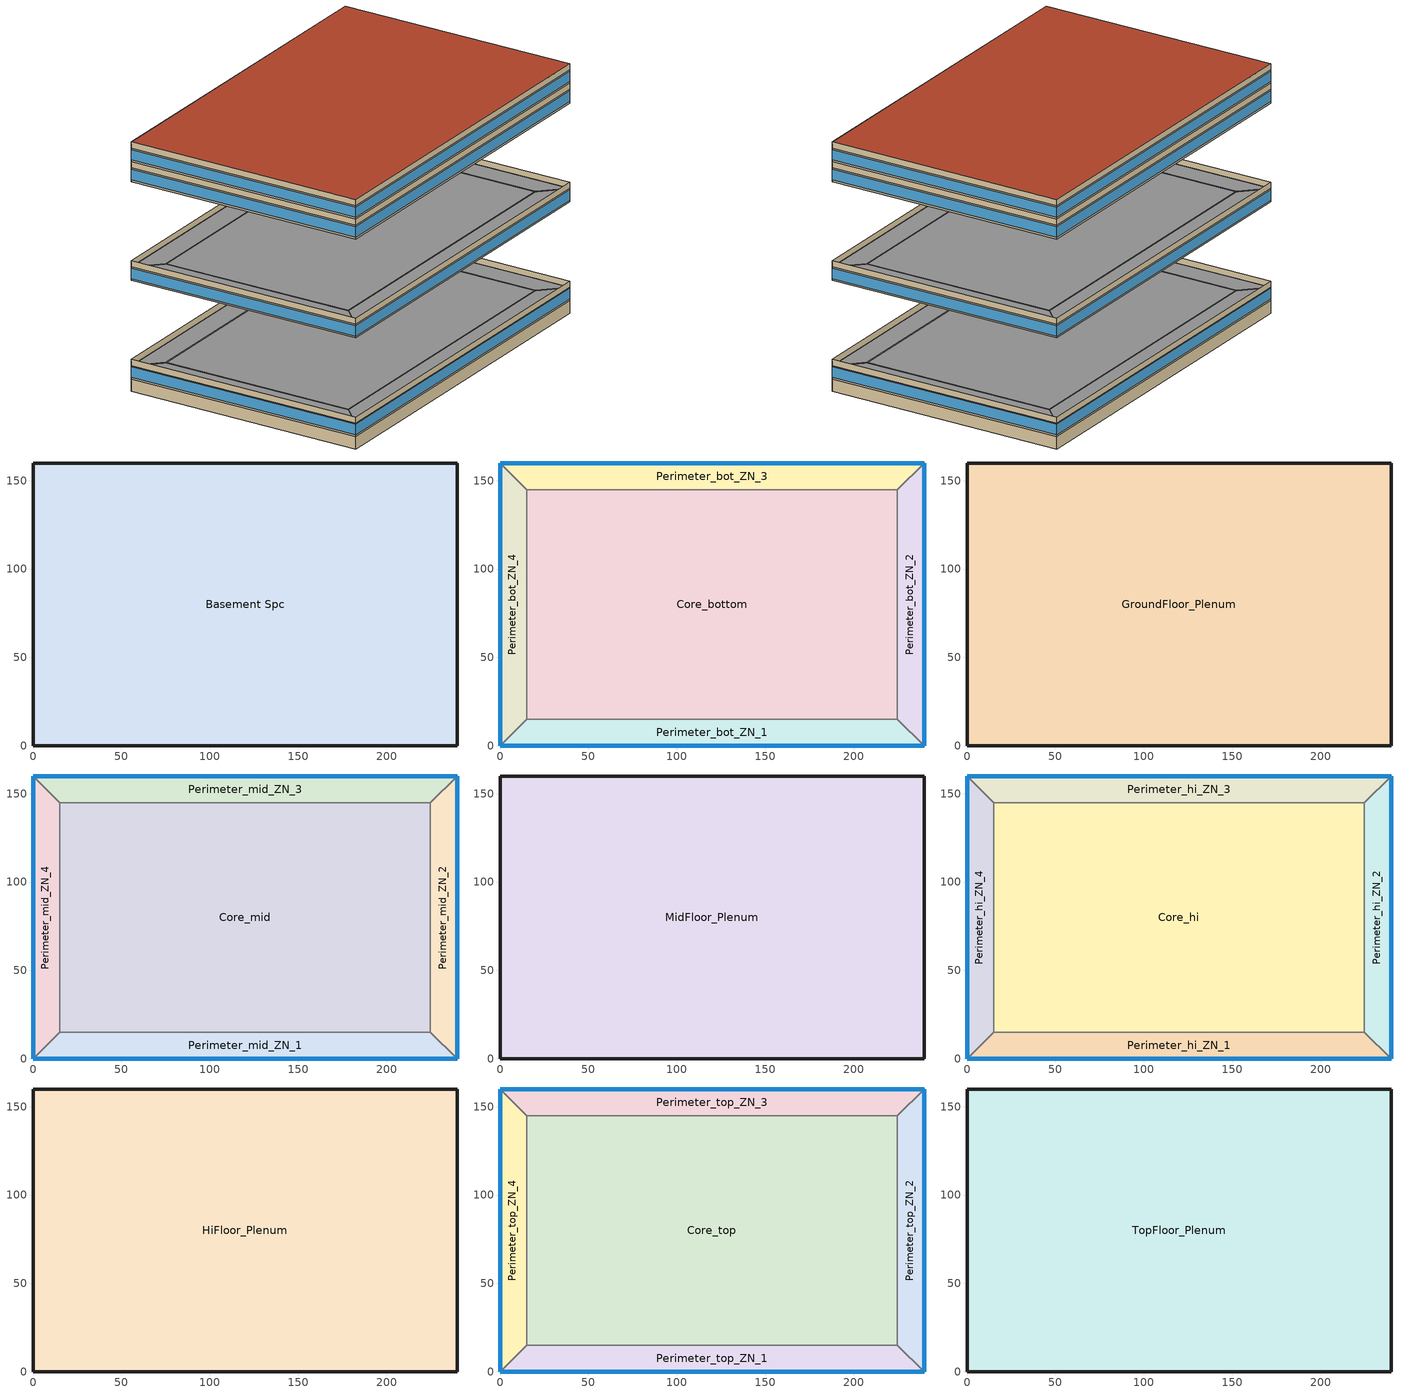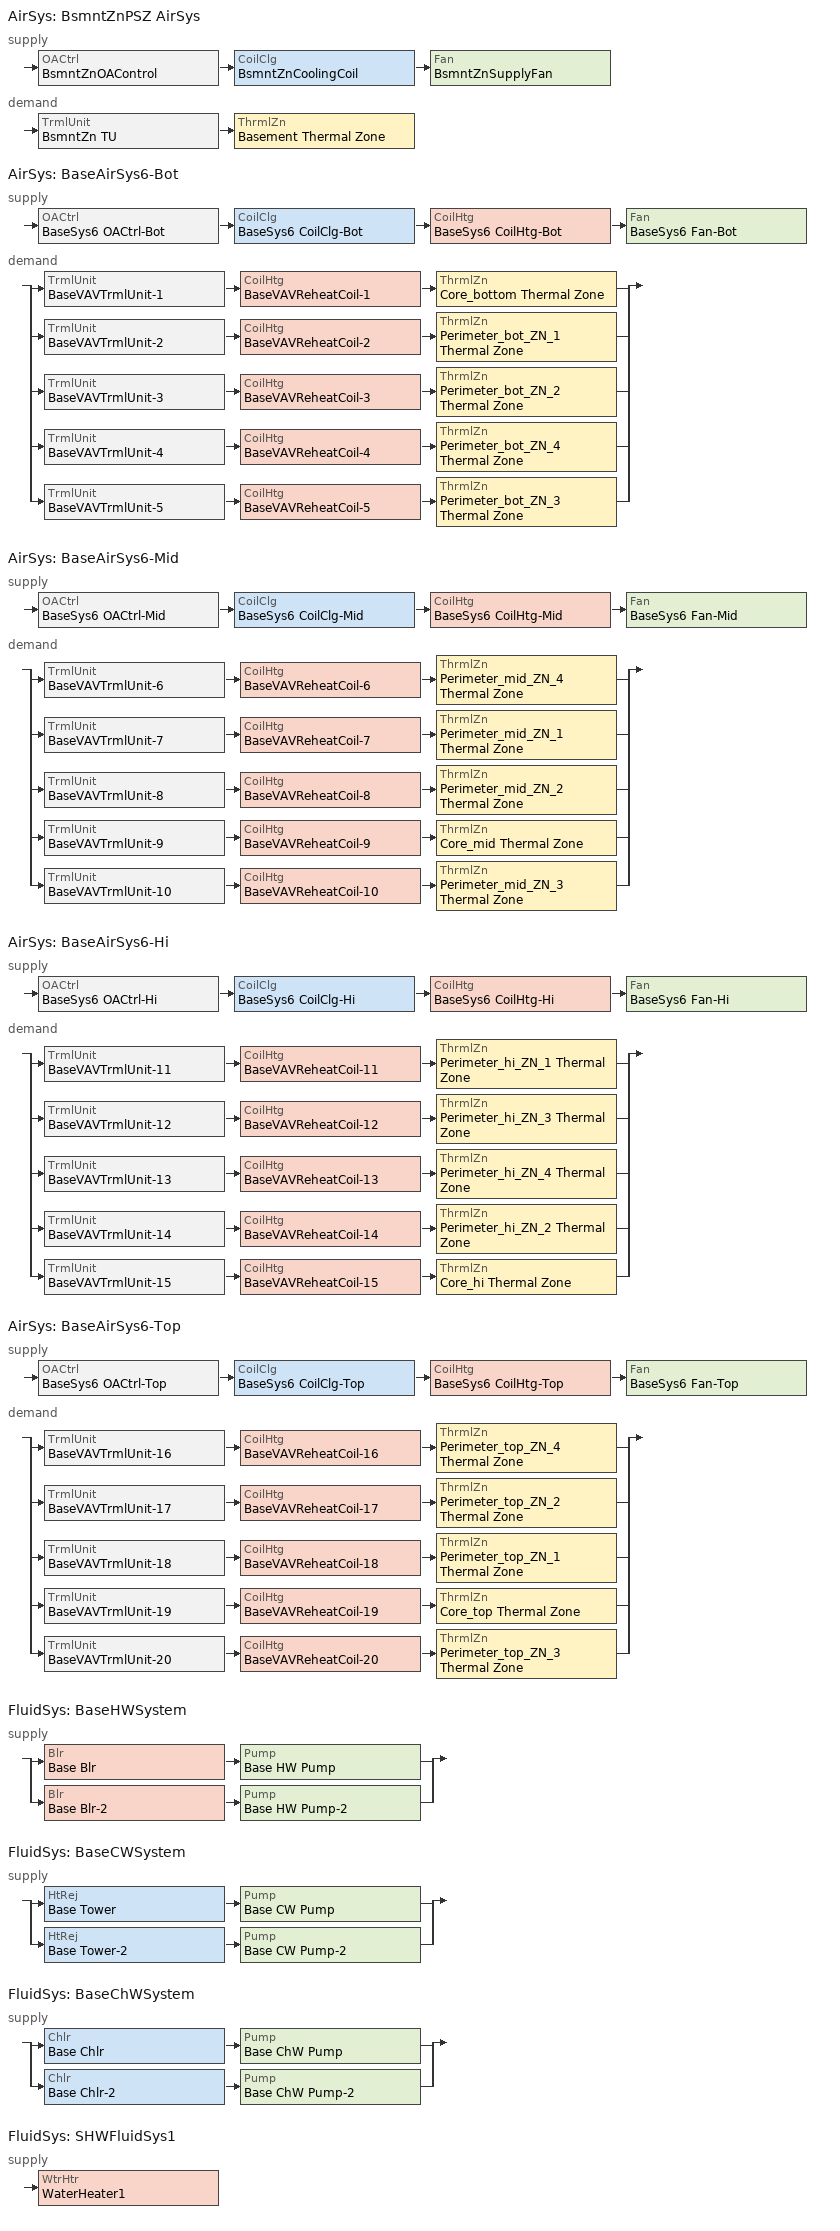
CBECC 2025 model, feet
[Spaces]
Basement Spc
 floor ground (NACM_BG Slab Floor): 239.85,159.9 239.85,0 0,0 0,159.9 z-8
 wall ground (NACM_Underground Wall): 239.85,0 239.85,159.9 0,159.9 0,0 239.85,0 z-8:0
Core_bottom
 floor to Basement Spc (NACM_Interior Floor): 224.85,144.9 224.85,15 15,15 15,144.9 z0
 wall to Perimeter_bot_ZN_2 (NACM_Interior Wall): 224.85,15 224.85,144.9 z0:9
 wall to Perimeter_bot_ZN_3 (NACM_Interior Wall): 224.85,144.9 15,144.9 z0:9
 wall to Perimeter_bot_ZN_1 (NACM_Interior Wall): 15,15 224.85,15 z0:9
 wall to Perimeter_bot_ZN_4 (NACM_Interior Wall): 15,144.9 15,15 z0:9
Perimeter_bot_ZN_2
 floor to Basement Spc (NACM_Interior Floor): 239.85,159.9 239.85,0 224.85,15 224.85,144.9 z0
 wall outside (NACM_Metal Framed Wall): 239.85,0 239.85,159.9 z0:9
 wall to Perimeter_bot_ZN_1 (NACM_Interior Wall): 224.85,15 239.85,0 z0:9
 wall to Perimeter_bot_ZN_3 (NACM_Interior Wall): 239.85,159.9 224.85,144.9 z0:9
 window (FixedWindow): 239.85,0.01 239.85,159.89 z1.44:8.2
Perimeter_bot_ZN_3
 floor to Basement Spc (NACM_Interior Floor): 239.85,159.9 224.85,144.9 15,144.9 0,159.9 z0
 wall outside (NACM_Metal Framed Wall): 239.85,159.9 0,159.9 z0:9
 wall to Perimeter_bot_ZN_4 (NACM_Interior Wall): 0,159.9 15,144.9 z0:9
 window (FixedWindow): 239.85,159.9 0,159.9 z1.44:8.2
Perimeter_bot_ZN_1
 floor to Basement Spc (NACM_Interior Floor): 224.85,15 239.85,0 0,0 15,15 z0
 wall outside (NACM_Metal Framed Wall): 0,0 239.85,0 z0:9
 wall to Perimeter_bot_ZN_4 (NACM_Interior Wall): 15,15 0,0 z0:9
 window (FixedWindow): 0,0 239.85,0 z1.44:8.2
Perimeter_bot_ZN_4
 floor to Basement Spc (NACM_Interior Floor): 0,159.9 15,144.9 15,15 0,0 z0
 wall outside (NACM_Metal Framed Wall): 0,159.9 0,0 z0:9
 window (FixedWindow): 0,159.89 0,0.01 z1.44:8.2
GroundFloor_Plenum
 floor to Core_bottom (NACM_Drop Ceiling): 224.85,144.9 224.85,15 15,15 15,144.9 z9
 floor to Perimeter_bot_ZN_1 (NACM_Drop Ceiling): 224.85,15 239.85,0 0,0 15,15 z9
 floor to Perimeter_bot_ZN_2 (NACM_Drop Ceiling): 239.85,159.9 239.85,0 224.85,15 224.85,144.9 z9
 floor to Perimeter_bot_ZN_3 (NACM_Drop Ceiling): 239.85,159.9 224.85,144.9 15,144.9 0,159.9 z9
 floor to Perimeter_bot_ZN_4 (NACM_Drop Ceiling): 0,159.9 15,144.9 15,15 0,0 z9
 wall outside (NACM_Metal Framed Wall): 239.85,0 239.85,159.9 0,159.9 0,0 239.85,0 z9:13
Core_mid
 floor inside (NACM_Interior Floor): 224.85,144.9 224.85,15 15,15 15,144.9 z65
 wall to Perimeter_mid_ZN_2 (NACM_Interior Wall): 224.85,15 224.85,144.9 z65:74
 wall to Perimeter_mid_ZN_3 (NACM_Interior Wall): 224.85,144.9 15,144.9 z65:74
 wall to Perimeter_mid_ZN_1 (NACM_Interior Wall): 15,15 224.85,15 z65:74
 wall to Perimeter_mid_ZN_4 (NACM_Interior Wall): 15,144.9 15,15 z65:74
Perimeter_mid_ZN_2
 floor inside (NACM_Interior Floor): 239.85,159.9 239.85,0 224.85,15 224.85,144.9 z65
 wall outside (NACM_Metal Framed Wall): 239.85,0 239.85,159.9 z65:74
 wall to Perimeter_mid_ZN_1 (NACM_Interior Wall): 224.85,15 239.85,0 z65:74
 wall to Perimeter_mid_ZN_3 (NACM_Interior Wall): 239.85,159.9 224.85,144.9 z65:74
 window (FixedWindow): 239.85,0.01 239.85,159.89 z66.24:73
Perimeter_mid_ZN_3
 floor inside (NACM_Interior Floor): 239.85,159.9 224.85,144.9 15,144.9 0,159.9 z65
 wall outside (NACM_Metal Framed Wall): 239.85,159.9 0,159.9 z65:74
 wall to Perimeter_mid_ZN_4 (NACM_Interior Wall): 0,159.9 15,144.9 z65:74
 window (FixedWindow): 239.85,159.9 0,159.9 z66.24:73
Perimeter_mid_ZN_1
 floor inside (NACM_Interior Floor): 224.85,15 239.85,0 0,0 15,15 z65
 wall outside (NACM_Metal Framed Wall): 0,0 239.85,0 z65:74
 wall to Perimeter_mid_ZN_4 (NACM_Interior Wall): 15,15 0,0 z65:74
 window (FixedWindow): 0,0 239.85,0 z66.24:73
Perimeter_mid_ZN_4
 floor inside (NACM_Interior Floor): 0,159.9 15,144.9 15,15 0,0 z65
 wall outside (NACM_Metal Framed Wall): 0,159.9 0,0 z65:74
 window (FixedWindow): 0,159.89 0,0.01 z66.24:73
MidFloor_Plenum
 floor to Core_mid (NACM_Drop Ceiling): 224.85,144.9 224.85,15 15,15 15,144.9 z74
 floor to Perimeter_mid_ZN_1 (NACM_Drop Ceiling): 224.85,15 239.85,0 0,0 15,15 z74
 floor to Perimeter_mid_ZN_2 (NACM_Drop Ceiling): 239.85,159.9 239.85,0 224.85,15 224.85,144.9 z74
 floor to Perimeter_mid_ZN_3 (NACM_Drop Ceiling): 239.85,159.9 224.85,144.9 15,144.9 0,159.9 z74
 floor to Perimeter_mid_ZN_4 (NACM_Drop Ceiling): 0,159.9 15,144.9 15,15 0,0 z74
 wall outside (NACM_Metal Framed Wall): 239.85,0 239.85,159.9 0,159.9 0,0 239.85,0 z74:78
Core_hi
 floor inside (NACM_Interior Floor): 224.85,144.9 224.85,15 15,15 15,144.9 z130
 wall to Perimeter_hi_ZN_2 (NACM_Interior Wall): 224.85,15 224.85,144.9 z130:139
 wall to Perimeter_hi_ZN_3 (NACM_Interior Wall): 224.85,144.9 15,144.9 z130:139
 wall to Perimeter_hi_ZN_1 (NACM_Interior Wall): 15,15 224.85,15 z130:139
 wall to Perimeter_hi_ZN_4 (NACM_Interior Wall): 15,144.9 15,15 z130:139
Perimeter_hi_ZN_2
 floor inside (NACM_Interior Floor): 239.85,159.9 239.85,0 224.85,15 224.85,144.9 z130
 wall outside (NACM_Metal Framed Wall): 239.85,0 239.85,159.9 z130:139
 wall to Perimeter_hi_ZN_1 (NACM_Interior Wall): 224.85,15 239.85,0 z130:139
 wall to Perimeter_hi_ZN_3 (NACM_Interior Wall): 239.85,159.9 224.85,144.9 z130:139
 window (FixedWindow): 239.85,0.01 239.85,159.89 z131.24:138
Perimeter_hi_ZN_3
 floor inside (NACM_Interior Floor): 239.85,159.9 224.85,144.9 15,144.9 0,159.9 z130
 wall outside (NACM_Metal Framed Wall): 239.85,159.9 0,159.9 z130:139
 wall to Perimeter_hi_ZN_4 (NACM_Interior Wall): 0,159.9 15,144.9 z130:139
 window (FixedWindow): 239.85,159.9 0,159.9 z131.24:138
Perimeter_hi_ZN_1
 floor inside (NACM_Interior Floor): 224.85,15 239.85,0 0,0 15,15 z130
 wall outside (NACM_Metal Framed Wall): 0,0 239.85,0 z130:139
 wall to Perimeter_hi_ZN_4 (NACM_Interior Wall): 15,15 0,0 z130:139
 window (FixedWindow): 0,0 239.85,0 z131.24:138
Perimeter_hi_ZN_4
 floor inside (NACM_Interior Floor): 0,159.9 15,144.9 15,15 0,0 z130
 wall outside (NACM_Metal Framed Wall): 0,159.9 0,0 z130:139
 window (FixedWindow): 0,159.89 0,0.01 z131.24:138
HiFloor_Plenum
 floor to Core_hi (NACM_Drop Ceiling): 224.85,144.9 224.85,15 15,15 15,144.9 z139
 floor to Perimeter_hi_ZN_1 (NACM_Drop Ceiling): 224.85,15 239.85,0 0,0 15,15 z139
 floor to Perimeter_hi_ZN_2 (NACM_Drop Ceiling): 239.85,159.9 239.85,0 224.85,15 224.85,144.9 z139
 floor to Perimeter_hi_ZN_3 (NACM_Drop Ceiling): 239.85,159.9 224.85,144.9 15,144.9 0,159.9 z139
 floor to Perimeter_hi_ZN_4 (NACM_Drop Ceiling): 0,159.9 15,144.9 15,15 0,0 z139
 wall outside (NACM_Metal Framed Wall): 239.85,0 239.85,159.9 0,159.9 0,0 239.85,0 z139:143
Core_top
 floor inside (NACM_Interior Floor): 224.85,144.9 224.85,15 15,15 15,144.9 z143
 wall to Perimeter_top_ZN_2 (NACM_Interior Wall): 224.85,15 224.85,144.9 z143:152
 wall to Perimeter_top_ZN_3 (NACM_Interior Wall): 224.85,144.9 15,144.9 z143:152
 wall to Perimeter_top_ZN_1 (NACM_Interior Wall): 15,15 224.85,15 z143:152
 wall to Perimeter_top_ZN_4 (NACM_Interior Wall): 15,144.9 15,15 z143:152
Perimeter_top_ZN_2
 floor inside (NACM_Interior Floor): 239.85,159.9 239.85,0 224.85,15 224.85,144.9 z143
 wall outside (NACM_Metal Framed Wall): 239.85,0 239.85,159.9 z143:152
 wall to Perimeter_top_ZN_1 (NACM_Interior Wall): 224.85,15 239.85,0 z143:152
 wall to Perimeter_top_ZN_3 (NACM_Interior Wall): 239.85,159.9 224.85,144.9 z143:152
 window (FixedWindow): 239.85,0.01 239.85,159.89 z144.24:151
Perimeter_top_ZN_3
 floor inside (NACM_Interior Floor): 239.85,159.9 224.85,144.9 15,144.9 0,159.9 z143
 wall outside (NACM_Metal Framed Wall): 239.85,159.9 0,159.9 z143:152
 wall to Perimeter_top_ZN_4 (NACM_Interior Wall): 0,159.9 15,144.9 z143:152
 window (FixedWindow): 239.85,159.9 0,159.9 z144.24:151
Perimeter_top_ZN_1
 floor inside (NACM_Interior Floor): 224.85,15 239.85,0 0,0 15,15 z143
 wall outside (NACM_Metal Framed Wall): 0,0 239.85,0 z143:152
 wall to Perimeter_top_ZN_4 (NACM_Interior Wall): 15,15 0,0 z143:152
 window (FixedWindow): 0,0 239.85,0 z144.24:151
Perimeter_top_ZN_4
 floor inside (NACM_Interior Floor): 0,159.9 15,144.9 15,15 0,0 z143
 wall outside (NACM_Metal Framed Wall): 0,159.9 0,0 z143:152
 window (FixedWindow): 0,159.89 0,0.01 z144.24:151
TopFloor_Plenum
 floor to Core_top (NACM_Drop Ceiling): 224.85,144.9 224.85,15 15,15 15,144.9 z152
 floor to Perimeter_top_ZN_1 (NACM_Drop Ceiling): 224.85,15 239.85,0 0,0 15,15 z152
 floor to Perimeter_top_ZN_2 (NACM_Drop Ceiling): 239.85,159.9 239.85,0 224.85,15 224.85,144.9 z152
 floor to Perimeter_top_ZN_3 (NACM_Drop Ceiling): 239.85,159.9 224.85,144.9 15,144.9 0,159.9 z152
 floor to Perimeter_top_ZN_4 (NACM_Drop Ceiling): 0,159.9 15,144.9 15,15 0,0 z152
 wall outside (NACM_Metal Framed Wall): 239.85,0 239.85,159.9 0,159.9 0,0 239.85,0 z152:156
 roof outside (NACM_Roof): 239.85,0 239.85,159.9 0,159.9 0,0 z156
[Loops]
AirSys 'BsmntZnPSZ AirSys'
 supply: OACtrl 'BsmntZnOAControl' > CoilClg 'BsmntZnCoolingCoil' > Fan 'BsmntZnSupplyFan'
 demand: TrmlUnit 'BsmntZn TU' > ThrmlZn 'Basement Thermal Zone'
AirSys 'BaseAirSys6-Bot'
 supply: OACtrl 'BaseSys6 OACtrl-Bot' > CoilClg 'BaseSys6 CoilClg-Bot' > CoilHtg 'BaseSys6 CoilHtg-Bot' > Fan 'BaseSys6 Fan-Bot'
 demand: split
  | TrmlUnit 'BaseVAVTrmlUnit-1' > CoilHtg 'BaseVAVReheatCoil-1' > ThrmlZn 'Core_bottom Thermal Zone'
  | TrmlUnit 'BaseVAVTrmlUnit-2' > CoilHtg 'BaseVAVReheatCoil-2' > ThrmlZn 'Perimeter_bot_ZN_1 Thermal Zone'
  | TrmlUnit 'BaseVAVTrmlUnit-3' > CoilHtg 'BaseVAVReheatCoil-3' > ThrmlZn 'Perimeter_bot_ZN_2 Thermal Zone'
  | TrmlUnit 'BaseVAVTrmlUnit-4' > CoilHtg 'BaseVAVReheatCoil-4' > ThrmlZn 'Perimeter_bot_ZN_4 Thermal Zone'
  | TrmlUnit 'BaseVAVTrmlUnit-5' > CoilHtg 'BaseVAVReheatCoil-5' > ThrmlZn 'Perimeter_bot_ZN_3 Thermal Zone'
AirSys 'BaseAirSys6-Mid'
 supply: OACtrl 'BaseSys6 OACtrl-Mid' > CoilClg 'BaseSys6 CoilClg-Mid' > CoilHtg 'BaseSys6 CoilHtg-Mid' > Fan 'BaseSys6 Fan-Mid'
 demand: split
  | TrmlUnit 'BaseVAVTrmlUnit-6' > CoilHtg 'BaseVAVReheatCoil-6' > ThrmlZn 'Perimeter_mid_ZN_4 Thermal Zone'
  | TrmlUnit 'BaseVAVTrmlUnit-7' > CoilHtg 'BaseVAVReheatCoil-7' > ThrmlZn 'Perimeter_mid_ZN_1 Thermal Zone'
  | TrmlUnit 'BaseVAVTrmlUnit-8' > CoilHtg 'BaseVAVReheatCoil-8' > ThrmlZn 'Perimeter_mid_ZN_2 Thermal Zone'
  | TrmlUnit 'BaseVAVTrmlUnit-9' > CoilHtg 'BaseVAVReheatCoil-9' > ThrmlZn 'Core_mid Thermal Zone'
  | TrmlUnit 'BaseVAVTrmlUnit-10' > CoilHtg 'BaseVAVReheatCoil-10' > ThrmlZn 'Perimeter_mid_ZN_3 Thermal Zone'
AirSys 'BaseAirSys6-Hi'
 supply: OACtrl 'BaseSys6 OACtrl-Hi' > CoilClg 'BaseSys6 CoilClg-Hi' > CoilHtg 'BaseSys6 CoilHtg-Hi' > Fan 'BaseSys6 Fan-Hi'
 demand: split
  | TrmlUnit 'BaseVAVTrmlUnit-11' > CoilHtg 'BaseVAVReheatCoil-11' > ThrmlZn 'Perimeter_hi_ZN_1 Thermal Zone'
  | TrmlUnit 'BaseVAVTrmlUnit-12' > CoilHtg 'BaseVAVReheatCoil-12' > ThrmlZn 'Perimeter_hi_ZN_3 Thermal Zone'
  | TrmlUnit 'BaseVAVTrmlUnit-13' > CoilHtg 'BaseVAVReheatCoil-13' > ThrmlZn 'Perimeter_hi_ZN_4 Thermal Zone'
  | TrmlUnit 'BaseVAVTrmlUnit-14' > CoilHtg 'BaseVAVReheatCoil-14' > ThrmlZn 'Perimeter_hi_ZN_2 Thermal Zone'
  | TrmlUnit 'BaseVAVTrmlUnit-15' > CoilHtg 'BaseVAVReheatCoil-15' > ThrmlZn 'Core_hi Thermal Zone'
AirSys 'BaseAirSys6-Top'
 supply: OACtrl 'BaseSys6 OACtrl-Top' > CoilClg 'BaseSys6 CoilClg-Top' > CoilHtg 'BaseSys6 CoilHtg-Top' > Fan 'BaseSys6 Fan-Top'
 demand: split
  | TrmlUnit 'BaseVAVTrmlUnit-16' > CoilHtg 'BaseVAVReheatCoil-16' > ThrmlZn 'Perimeter_top_ZN_4 Thermal Zone'
  | TrmlUnit 'BaseVAVTrmlUnit-17' > CoilHtg 'BaseVAVReheatCoil-17' > ThrmlZn 'Perimeter_top_ZN_2 Thermal Zone'
  | TrmlUnit 'BaseVAVTrmlUnit-18' > CoilHtg 'BaseVAVReheatCoil-18' > ThrmlZn 'Perimeter_top_ZN_1 Thermal Zone'
  | TrmlUnit 'BaseVAVTrmlUnit-19' > CoilHtg 'BaseVAVReheatCoil-19' > ThrmlZn 'Core_top Thermal Zone'
  | TrmlUnit 'BaseVAVTrmlUnit-20' > CoilHtg 'BaseVAVReheatCoil-20' > ThrmlZn 'Perimeter_top_ZN_3 Thermal Zone'
FluidSys 'BaseHWSystem'
 supply: split
  | Blr 'Base Blr' > Pump 'Base HW Pump'
  | Blr 'Base Blr-2' > Pump 'Base HW Pump-2'
FluidSys 'BaseCWSystem'
 supply: split
  | HtRej 'Base Tower' > Pump 'Base CW Pump'
  | HtRej 'Base Tower-2' > Pump 'Base CW Pump-2'
FluidSys 'BaseChWSystem'
 supply: split
  | Chlr 'Base Chlr' > Pump 'Base ChW Pump'
  | Chlr 'Base Chlr-2' > Pump 'Base ChW Pump-2'
FluidSys 'SHWFluidSys1'
 supply: WtrHtr 'WaterHeater1'
[Proj]
040006-OffLrg-Run20: ZipCode=90045; CompType=NewComplete
[Bldg]
Large Office: TotStoryCnt=13; AboveGrdStoryCnt=12
[ConsAssm]
NACM_Metal Framed Wall: CompatibleSurfType=ExteriorWall; MatRef[1]=NACM_Stucco 7/8in; MatRef[2]=NACM_Building Paper; MatRef[3]=NACM_Wall Insulation_EPS 3in; MatRef[4]=NACM_AGMtlWall_16inOC; MatRef[5]=NACM_Gypsum Board 1/2in
NACM_Roof: CompatibleSurfType=Roof; MatRef[1]=NACM_Metal Framing_R-0; MatRef[2]=NACM_Roof Ins_EPS 3.5in; CRRCInitialRefl=0.9; CRRCAgedRefl=0.63; CRRCInitialEmit=0.85; CRRCAgedEmit=0.75; CRRCProdID=XXXX-XXXX
NACM_Interior Wall: CompatibleSurfType=InteriorWall; MatRef[1]=NACM_Gypsum Board 5/8in; MatRef[2]=NACM_Gypsum Board 5/8in
NACM_BG Slab Floor: CompatibleSurfType=UndergroundFloor; SlabType=UnheatedSlabBelowGrade; SlabInsOrientation=24inHorizontal; SlabInsThrmlR=R15
NACM_Drop Ceiling: CompatibleSurfType=InteriorFloor; MatRef[1]=NACM_Acoustic Tile 3/4in
NACM_Underground Wall: CompatibleSurfType=UndergroundWall; MatRef[1]=NACM_Concrete 4in_140lb/ft3; MatRef[2]=NACM_Wall Insulation_EPS 1.5in; MatRef[3]=NACM_Gypsum Board 5/8in
NACM_Interior Floor: CompatibleSurfType=InteriorFloor; MatRef[1]=NACM_Concrete 4in_140lb/ft3; MatRef[2]=NACM_Carpet 3/4in
[FenCons]
FixedWindow: FenType=VerticalFenestration; FenProdType=FixedWindow; AssmContext=Manufactured; CertificationMthd=NFRCRated; WinDivider=DividerBtwnPanesLessThan7_16in; SHGC=0.25; UFactor=0.26; VT=0.42
[Mat]
NACM_Stucco 7/8in: CodeCat=Plastering Materials; CodeItem=Stucco - 7/8 in.
NACM_Building Paper: CodeCat=Building Membrane; CodeItem=Building Paper - 1/16 in.
NACM_Concrete 4in_140lb/ft3: CodeCat=Concrete; CodeItem=Concrete - 140 lb/ft3 - 4 in.
NACM_Carpet 3/4in: CodeCat=Finish Materials; CodeItem=Carpet - 3/4 in.
NACM_AGMtlWall_16inOC: CodeCat=Air; CodeItem=Air - Metal Wall Framing - 16 or 24 in. OC; FrmMat=Metal; FrmConfig=Wall16inOC; FrmDepth=5_5In; CavityInsOpt=R-19
NACM_Gypsum Board 5/8in: CodeCat=Bldg Board and Siding; CodeItem=Gypsum Board - 5/8 in.
NACM_Acoustic Tile 3/4in: CodeCat=Finish Materials; CodeItem=Acoustic Tile - 3/4 in.
NACM_Wall Insulation_EPS 1.5in: CodeCat=Insulation Board; CodeItem=Expanded Polystyrene - EPS - 1 1/2 in. R6.3
NACM_Gypsum Board 1/2in: CodeCat=Bldg Board and Siding; CodeItem=Gypsum Board - 1/2 in.
NACM_Roof Ins_EPS 3.5in: CodeCat=Insulation Board; CodeItem=Expanded Polystyrene - EPS - 3 1/2 in. R15
NACM_Metal Framing_R-0: CodeCat=Roofing; CodeItem=Metal Standing Seam - 1/16 in.
NACM_Wall Insulation_EPS 3in: CodeCat=Insulation Board; CodeItem=Expanded Polystyrene - EPS - 3 in. R13
[Story]
Name | Mult
Basement; GroundFloor; TopFloor
MidFloor; HiFloor | 5
[Spc]
Name | Story | CondgType | ThrmlZnRef | Vol | SpcFuncDefaultsRef | SHWFluidSegRef
Basement Spc | Basement | DirectlyConditioned | Basement Thermal Zone | 306899 | Data Center
Core_bottom | GroundFloor |  | Core_bottom Thermal Zone | 245391 | Office Mod Defaults | SHWSupply1
GroundFloor_Plenum | GroundFloor | Plenum | GroundFloor_Plenum Thermal Zone | 153412
Perimeter_bot_ZN_1 | GroundFloor |  | Perimeter_bot_ZN_1 Thermal Zone | 30371.4 | Office Mod Defaults | SHWSupply1
Perimeter_bot_ZN_2 | GroundFloor |  | Perimeter_bot_ZN_2 Thermal Zone | 19572.1 | Office Mod Defaults | SHWSupply1
Perimeter_bot_ZN_3 | GroundFloor |  | Perimeter_bot_ZN_3 Thermal Zone | 30370.8 | Office Mod Defaults | SHWSupply1
Perimeter_bot_ZN_4 | GroundFloor |  | Perimeter_bot_ZN_4 Thermal Zone | 19572.1 | Office Mod Defaults | SHWSupply1
Core_mid | MidFloor |  | Core_mid Thermal Zone | 245391 | Office Mod Defaults | SHWSupply1
MidFloor_Plenum | MidFloor | Plenum | MidFloor_Plenum Thermal Zone | 153412
Perimeter_mid_ZN_1 | MidFloor |  | Perimeter_mid_ZN_1 Thermal Zone | 30371.4 | Office Mod Defaults | SHWSupply1
Perimeter_mid_ZN_2 | MidFloor |  | Perimeter_mid_ZN_2 Thermal Zone | 19572.1 | Office Mod Defaults | SHWSupply1
Perimeter_mid_ZN_3 | MidFloor |  | Perimeter_mid_ZN_3 Thermal Zone | 30370.8 | Office Mod Defaults | SHWSupply1
Perimeter_mid_ZN_4 | MidFloor |  | Perimeter_mid_ZN_4 Thermal Zone | 19572.1 | Office Mod Defaults | SHWSupply1
Core_hi | HiFloor |  | Core_hi Thermal Zone | 245391 | Office Mod Defaults | SHWSupply1
HiFloor_Plenum | HiFloor | Plenum | HiFloor_Plenum Thermal Zone | 153412
Perimeter_hi_ZN_1 | HiFloor |  | Perimeter_hi_ZN_1 Thermal Zone | 30371.4 | Office Mod Defaults | SHWSupply1
Perimeter_hi_ZN_2 | HiFloor |  | Perimeter_hi_ZN_2 Thermal Zone | 19572.1 | Office Mod Defaults | SHWSupply1
Perimeter_hi_ZN_3 | HiFloor |  | Perimeter_hi_ZN_3 Thermal Zone | 30370.8 | Office Mod Defaults | SHWSupply1
Perimeter_hi_ZN_4 | HiFloor |  | Perimeter_hi_ZN_4 Thermal Zone | 19572.1 | Office Mod Defaults | SHWSupply1
Core_top | TopFloor |  | Core_top Thermal Zone | 245391 | Office Mod Defaults | SHWSupply1
Perimeter_top_ZN_1 | TopFloor |  | Perimeter_top_ZN_1 Thermal Zone | 30371.4 | Office Mod Defaults | SHWSupply1
Perimeter_top_ZN_2 | TopFloor |  | Perimeter_top_ZN_2 Thermal Zone | 19572.1 | Office Mod Defaults | SHWSupply1
Perimeter_top_ZN_3 | TopFloor |  | Perimeter_top_ZN_3 Thermal Zone | 30370.8 | Office Mod Defaults | SHWSupply1
Perimeter_top_ZN_4 | TopFloor |  | Perimeter_top_ZN_4 Thermal Zone | 19572.1 | Office Mod Defaults | SHWSupply1
TopFloor_Plenum | TopFloor | Plenum | TopFloor_Plenum Thermal Zone | 153412
[ThrmlZn]
Name | Type | PriAirCondgSysRef[1]
Basement Thermal Zone | Conditioned | BsmntZnPSZ AirSys
Core_bottom Thermal Zone; Perimeter_bot_ZN_1 Thermal Zone; Perimeter_bot_ZN_2 Thermal Zone; Perimeter_bot_ZN_3 Thermal Zone; Perimeter_bot_ZN_4 Thermal Zone | Conditioned | BaseAirSys6-Bot
GroundFloor_Plenum Thermal Zone; MidFloor_Plenum Thermal Zone; HiFloor_Plenum Thermal Zone; TopFloor_Plenum Thermal Zone | Plenum
Core_mid Thermal Zone; Perimeter_mid_ZN_1 Thermal Zone; Perimeter_mid_ZN_2 Thermal Zone; Perimeter_mid_ZN_3 Thermal Zone; Perimeter_mid_ZN_4 Thermal Zone | Conditioned | BaseAirSys6-Mid
Core_hi Thermal Zone; Perimeter_hi_ZN_1 Thermal Zone; Perimeter_hi_ZN_2 Thermal Zone; Perimeter_hi_ZN_3 Thermal Zone; Perimeter_hi_ZN_4 Thermal Zone | Conditioned | BaseAirSys6-Hi
Core_top Thermal Zone; Perimeter_top_ZN_1 Thermal Zone; Perimeter_top_ZN_2 Thermal Zone; Perimeter_top_ZN_3 Thermal Zone; Perimeter_top_ZN_4 Thermal Zone | Conditioned | BaseAirSys6-Top
[AirSys]
Name | Type | SubType | CtrlZnRef | CtrlSysType | ReheatCtrlMthd | OptStart | AirFlowPerSqFt | AirFlowPerTon | ClgCtrl | Cnt
BsmntZnPSZ AirSys | SZAC | CRAC | Basement Thermal Zone
BaseAirSys6-Bot | VAV |  |  | DDCToZone | DualMaximum | 1 | 0.964 | 536.8 | WarmestResetFlowFirst
BaseAirSys6-Mid | VAV |  |  | DDCToZone | DualMaximum | 1 | 1.049 | 375.8 | WarmestResetFlowFirst | 5
BaseAirSys6-Hi | VAV |  |  | DDCToZone | DualMaximum | 1 | 1.049 | 358.4 | WarmestResetFlowFirst | 5
BaseAirSys6-Top | VAV |  |  | DDCToZone | DualMaximum | 1 | 1.1 | 341 | WarmestResetFlowFirst
[AirSeg]
Name | Sys | Type | Path
BsmntZnSysSupply AirSeg | BsmntZnPSZ AirSys | Supply | Ducted
BsmntZnSysReturnAirSeg | BsmntZnPSZ AirSys | Return | Direct
BaseSys6 SupAirSeg-Bot | BaseAirSys6-Bot | Supply | Ducted
BaseSys6 RetAirSeg-Bot | BaseAirSys6-Bot | Return | Ducted
BaseSys6 SupAirSeg-Mid | BaseAirSys6-Mid | Supply | Ducted
BaseSys6 RetAirSeg-Mid | BaseAirSys6-Mid | Return | Ducted
BaseSys6 SupAirSeg-Hi | BaseAirSys6-Hi | Supply | Ducted
BaseSys6 RetAirSeg-Hi | BaseAirSys6-Hi | Return | Ducted
BaseSys6 SupAirSeg-Top | BaseAirSys6-Top | Supply | Ducted
BaseSys6 RetAirSeg-Top | BaseAirSys6-Top | Return | Ducted
[CoilClg]
Name | Sys | Type | FuelSrc | CndsrType | FluidSegInRef | FluidSegOutRef
BsmntZnCoolingCoil | BsmntZnPSZ AirSys | DirectExpansion | Electric | Air
BaseSys6 CoilClg-Bot | BaseAirSys6-Bot | ChilledWater |  |  | BaseChWPrimSupSeg | BaseChWPrimRetSeg
BaseSys6 CoilClg-Mid | BaseAirSys6-Mid | ChilledWater |  |  | BaseChWPrimSupSeg | BaseChWPrimRetSeg
BaseSys6 CoilClg-Hi | BaseAirSys6-Hi | ChilledWater |  |  | BaseChWPrimSupSeg | BaseChWPrimRetSeg
BaseSys6 CoilClg-Top | BaseAirSys6-Top | ChilledWater |  |  | BaseChWPrimSupSeg | BaseChWPrimRetSeg
[Fan]
Name | Sys | CtrlMthd | ModelingMthd | FlowCap
BsmntZnSupplyFan | BsmntZnPSZ AirSys | ConstantVolume | StaticPressure | 190000
BaseSys6 Fan-Bot | BaseAirSys6-Bot | VariableSpeedDrive
BaseSys6 Fan-Mid | BaseAirSys6-Mid | VariableSpeedDrive
BaseSys6 Fan-Hi | BaseAirSys6-Hi | VariableSpeedDrive
BaseSys6 Fan-Top | BaseAirSys6-Top | VariableSpeedDrive
[TrmlUnit]
Name | Sys | Type | ZnServedRef | PriAirSegRef | PriAirFlowMax
BsmntZn TU | BsmntZnPSZ AirSys | Uncontrolled | Basement Thermal Zone | BsmntZnSysSupply AirSeg
BaseVAVTrmlUnit-1 | BaseAirSys6-Bot | VAVReheatBox | Core_bottom Thermal Zone | BaseSys6 SupAirSeg-Bot
BaseVAVTrmlUnit-2 | BaseAirSys6-Bot | VAVReheatBox | Perimeter_bot_ZN_1 Thermal Zone | BaseSys6 SupAirSeg-Bot | 4000
BaseVAVTrmlUnit-3 | BaseAirSys6-Bot | VAVReheatBox | Perimeter_bot_ZN_2 Thermal Zone | BaseSys6 SupAirSeg-Bot
BaseVAVTrmlUnit-4 | BaseAirSys6-Bot | VAVReheatBox | Perimeter_bot_ZN_4 Thermal Zone | BaseSys6 SupAirSeg-Bot | 3000
BaseVAVTrmlUnit-5 | BaseAirSys6-Bot | VAVReheatBox | Perimeter_bot_ZN_3 Thermal Zone | BaseSys6 SupAirSeg-Bot
BaseVAVTrmlUnit-6 | BaseAirSys6-Mid | VAVReheatBox | Perimeter_mid_ZN_4 Thermal Zone | BaseSys6 SupAirSeg-Mid
BaseVAVTrmlUnit-7 | BaseAirSys6-Mid | VAVReheatBox | Perimeter_mid_ZN_1 Thermal Zone | BaseSys6 SupAirSeg-Mid
BaseVAVTrmlUnit-8 | BaseAirSys6-Mid | VAVReheatBox | Perimeter_mid_ZN_2 Thermal Zone | BaseSys6 SupAirSeg-Mid
BaseVAVTrmlUnit-9 | BaseAirSys6-Mid | VAVReheatBox | Core_mid Thermal Zone | BaseSys6 SupAirSeg-Mid
BaseVAVTrmlUnit-10 | BaseAirSys6-Mid | VAVReheatBox | Perimeter_mid_ZN_3 Thermal Zone | BaseSys6 SupAirSeg-Mid
BaseVAVTrmlUnit-11 | BaseAirSys6-Hi | VAVReheatBox | Perimeter_hi_ZN_1 Thermal Zone | BaseSys6 SupAirSeg-Hi
BaseVAVTrmlUnit-12 | BaseAirSys6-Hi | VAVReheatBox | Perimeter_hi_ZN_3 Thermal Zone | BaseSys6 SupAirSeg-Hi
BaseVAVTrmlUnit-13 | BaseAirSys6-Hi | VAVReheatBox | Perimeter_hi_ZN_4 Thermal Zone | BaseSys6 SupAirSeg-Hi
BaseVAVTrmlUnit-14 | BaseAirSys6-Hi | VAVReheatBox | Perimeter_hi_ZN_2 Thermal Zone | BaseSys6 SupAirSeg-Hi
BaseVAVTrmlUnit-15 | BaseAirSys6-Hi | VAVReheatBox | Core_hi Thermal Zone | BaseSys6 SupAirSeg-Hi
BaseVAVTrmlUnit-16 | BaseAirSys6-Top | VAVReheatBox | Perimeter_top_ZN_4 Thermal Zone | BaseSys6 SupAirSeg-Top
BaseVAVTrmlUnit-17 | BaseAirSys6-Top | VAVReheatBox | Perimeter_top_ZN_2 Thermal Zone | BaseSys6 SupAirSeg-Top
BaseVAVTrmlUnit-18 | BaseAirSys6-Top | VAVReheatBox | Perimeter_top_ZN_1 Thermal Zone | BaseSys6 SupAirSeg-Top
BaseVAVTrmlUnit-19 | BaseAirSys6-Top | VAVReheatBox | Core_top Thermal Zone | BaseSys6 SupAirSeg-Top
BaseVAVTrmlUnit-20 | BaseAirSys6-Top | VAVReheatBox | Perimeter_top_ZN_3 Thermal Zone | BaseSys6 SupAirSeg-Top
[OACtrl]
Name | Sys | AirSegSupRef | AirSegRetRef | EconoCtrlMthd | EconoIntegration
BsmntZnOAControl | BsmntZnPSZ AirSys | BsmntZnSysSupply AirSeg | BsmntZnSysReturnAirSeg
BaseSys6 OACtrl-Bot | BaseAirSys6-Bot | BaseSys6 SupAirSeg-Bot | BaseSys6 RetAirSeg-Bot | DifferentialDryBulb | Integrated
BaseSys6 OACtrl-Mid | BaseAirSys6-Mid | BaseSys6 SupAirSeg-Mid | BaseSys6 RetAirSeg-Mid | DifferentialDryBulb | Integrated
BaseSys6 OACtrl-Hi | BaseAirSys6-Hi | BaseSys6 SupAirSeg-Hi | BaseSys6 RetAirSeg-Hi | DifferentialDryBulb | Integrated
BaseSys6 OACtrl-Top | BaseAirSys6-Top | BaseSys6 SupAirSeg-Top | BaseSys6 RetAirSeg-Top | DifferentialDryBulb | Integrated
[CoilHtg] Type=HotWater; FluidSegInRef=BaseHWPrimSupSeg; FluidSegOutRef=BaseHWPrimRetSeg
Name | Sys
BaseSys6 CoilHtg-Bot; BaseVAVReheatCoil-1; BaseVAVReheatCoil-2; BaseVAVReheatCoil-3; BaseVAVReheatCoil-4; BaseVAVReheatCoil-5 | BaseAirSys6-Bot
BaseSys6 CoilHtg-Mid; BaseVAVReheatCoil-6; BaseVAVReheatCoil-7; BaseVAVReheatCoil-8; BaseVAVReheatCoil-9; BaseVAVReheatCoil-10 | BaseAirSys6-Mid
BaseSys6 CoilHtg-Hi; BaseVAVReheatCoil-11; BaseVAVReheatCoil-12; BaseVAVReheatCoil-13; BaseVAVReheatCoil-14; BaseVAVReheatCoil-15 | BaseAirSys6-Hi
BaseSys6 CoilHtg-Top; BaseVAVReheatCoil-16; BaseVAVReheatCoil-17; BaseVAVReheatCoil-18; BaseVAVReheatCoil-19; BaseVAVReheatCoil-20 | BaseAirSys6-Top
[FluidSys]
BaseHWSystem: Type=HotWater
BaseCWSystem: Type=CondenserWater; DsgnSupWtrTemp=81.8; DsgnSupWtrDelT=10; TempCtrl=Fixed; FixedSupTemp=70
BaseChWSystem: Type=ChilledWater; CtrlType=DDC
SHWFluidSys1: Type=ServiceHotWater
[FluidSeg]
Name | Sys | Type | Src
BaseHWPrimSupSeg | BaseHWSystem | PrimarySupply
BaseHWPrimRetSeg | BaseHWSystem | PrimaryReturn
BaseCWPrimSupSeg | BaseCWSystem | PrimarySupply
BaseCWPrimRetSeg | BaseCWSystem | PrimaryReturn
BaseChWPrimSupSeg | BaseChWSystem | PrimarySupply
BaseChWPrimRetSeg | BaseChWSystem | PrimaryReturn
SHWSupply1 | SHWFluidSys1 | PrimarySupply
SHWMakeup1 | SHWFluidSys1 | MakeupFluid | MunicipalWater
[Blr] Sys=BaseHWSystem; Type=HotWater; FuelSrc=Gas; DraftType=MechanicalNoncondensing; FluidSegInRef=BaseHWPrimRetSeg; FluidSegOutRef=BaseHWPrimSupSeg; CapRtd=2.88723e+06; ThrmlEff=0.82
Base Blr; Base Blr-2
[Pump]
Name | Sys | SpdCtrl | OperCtrl
Base HW Pump | BaseHWSystem | ConstantSpeed
Base HW Pump-2 | BaseHWSystem | ConstantSpeed | OnDemand
Base CW Pump; Base CW Pump-2 | BaseCWSystem | ConstantSpeed | OnDemand
Base ChW Pump; Base ChW Pump-2 | BaseChWSystem | VariableSpeed | OnDemand
[HtRej] Sys=BaseCWSystem; Type=OpenTower; FanType=Axial; ModCtrl=VariableSpeedDrive; FluidSegInRef=BaseCWPrimRetSeg; FluidSegOutRef=BaseCWPrimSupSeg; CellCnt=1; CapRtd=6.15176e+06; AirFlowCap=85270.6; WtrFlowCap=1229.88; LowSpdAirFlowRat=0.5; MinSpdRat=0.5
Name | TotFanHP
Base Tower | 20.5
Base Tower-2 | 20.4981
[Chlr] Sys=BaseChWSystem; Type=Centrifugal; FuelSrc=Electric; CndsrType=Fluid; CndsrFluidSegInRef=BaseCWPrimSupSeg; CndsrFluidSegOutRef=BaseCWPrimRetSeg; EvapFluidSegInRef=BaseChWPrimRetSeg; EvapFluidSegOutRef=BaseChWPrimSupSeg; CapRtd=5.2688e+06; KwPerTon=0.585; IPLVKwPerTon=0.38
Base Chlr; Base Chlr-2
[WtrHtr]
WaterHeater1: Sys=SHWFluidSys1; FluidSegOutRef=SHWSupply1; FluidSegMakeupRef=SHWMakeup1; StorCap=500; EF=0.77; ThrmlEff=0.85; CapRtd=345000
[SpcFuncDefaults] RecptSchRef=Office Receptacle
Name | SpcFunc | OccLatHtRt | OccSchRef | IntLtgRegSchRef | IntLtgRegHtGnRadFrac | ProcElecSchRef | CommRfrgEqpSchRef | ElevSchRef | ProcGasSchRef | HotWtrHtgSchRef | RecptPwrDens | SHWFluidSegRef
Office Mod Defaults | Office Area (>250 square feet) | 206 | Office Occupancy | Office Lights | 0.7 | Office Receptacle | Office Refrigeration | Office Elevator | Office Receptacle | Office ServiceHotWater
Data Center | Computer Room |  | Data Occupancy | Data Lights |  |  |  |  |  | Data ServiceHotWater | 21 | SHWSupply1
[Sch] Type=Fraction
Name | EndMonth[1] | EndDay[1] | SchWeekRef[1]
Office Occupancy | 12 | 31 | OfficeOccupancyWk
Office Receptacle | 12 | 31 | OfficeReceptacleWk
Office ServiceHotWater | 12 | 31 | OfficeServiceHotWaterWk
Office Elevator |  |  | OfficeElevatorWk
Office Lights | 12 | 31 | OfficeLightsWk
Office Refrigeration |  |  | OfficeRefrigerationWk
Data Occupancy | 12 | 31 | DataOccupancyWk
Data Lights | 12 | 31 | DataLightsWk
Data ServiceHotWater | 12 | 31 | DataServiceHotWaterWk
[SchWeek] Type=Fraction
Name | SchDaySunRef | SchDayMonRef | SchDayTueRef | SchDayWedRef | SchDayThuRef | SchDayFriRef | SchDaySatRef | SchDayHolRef | SchDayClgDDRef | SchDayHtgDDRef | SchDayWDRef
OfficeOccupancyWk | OfficeOccupancySun | OfficeOccupancyWD | OfficeOccupancyWD | OfficeOccupancyWD | OfficeOccupancyWD | OfficeOccupancyWD | OfficeOccupancySat | OfficeOccupancySun | OnDay | OffDay
OfficeReceptacleWk | OfficeReceptacleSun | OfficeReceptacleWD | OfficeReceptacleWD | OfficeReceptacleWD | OfficeReceptacleWD | OfficeReceptacleWD | OfficeReceptacleSat | OfficeReceptacleSun | OnDay | OffDay
OfficeServiceHotWaterWk | OfficeServiceHotWaterSun | OfficeServiceHotWaterWD | OfficeServiceHotWaterWD | OfficeServiceHotWaterWD | OfficeServiceHotWaterWD | OfficeServiceHotWaterWD | OfficeServiceHotWaterSat | OfficeServiceHotWaterSun | OnDay | OffDay
OfficeElevatorWk | OfficeElevatorSun |  |  |  |  |  | OfficeElevatorSat |  |  |  | OfficeElevatorWD
OfficeLightsWk | OfficeLightsSun | OfficeLightsWD | OfficeLightsWD | OfficeLightsWD | OfficeLightsWD | OfficeLightsWD | OfficeLightsSat | OfficeLightsSun | OnDay | OffDay
OfficeRefrigerationWk | OfficeRefrigerationSat |  |  |  |  |  | OfficeRefrigerationSun |  |  |  | OfficeRefrigerationWD
DataOccupancyWk | DataOccupancySun | DataOccupancyWD | DataOccupancyWD | DataOccupancyWD | DataOccupancyWD | DataOccupancyWD | DataOccupancySat | DataOccupancySun | OnDay | OffDay
DataLightsWk | DataLightsSun | DataLightsWD | DataLightsWD | DataLightsWD | DataLightsWD | DataLightsWD | DataLightsSat | DataLightsSun | OnDay | OffDay
DataServiceHotWaterWk | DataServiceHotWaterSun | DataServiceHotWaterWD | DataServiceHotWaterWD | DataServiceHotWaterWD | DataServiceHotWaterWD | DataServiceHotWaterWD | DataServiceHotWaterSat | DataServiceHotWaterSun | OnDay | OffDay
[SchDay] Type=Fraction
Name | Hr
OfficeOccupancySun | ( 0, 0, 0, 0, 0, 0, 0.05, 0.05, 0.05, 0.05, 0.05, 0.05, 0.05, 0.05, 0.05, 0.05, 0.05, 0.05, 0, 0, 0, 0, 0, 0 )
OfficeOccupancyWD | ( 0, 0, 0, 0, 0, 0, 0.1, 0.2, 0.95, 0.95, 0.95, 0.95, 0.5, 0.95, 0.95, 0.95, 0.95, 0.3, 0.1, 0.1, 0.1, 0.1, 0.05, 0.05 )
OfficeOccupancySat | ( 0, 0, 0, 0, 0, 0, 0.1, 0.1, 0.3, 0.3, 0.3, 0.3, 0.1, 0.1, 0.1, 0.1, 0.1, 0.05, 0.05, 0, 0, 0, 0, 0 )
OfficeReceptacleSun; OfficeLightsSun | ( 0.05, 0.05, 0.05, 0.05, 0.05, 0.05, 0.05, 0.05, 0.05, 0.05, 0.05, 0.05, 0.05, 0.05, 0.05, 0.05, 0.05, 0.05, 0.05, 0.05, 0.05, 0.05, 0.05, 0.05 )
OfficeReceptacleWD | ( 0.05, 0.05, 0.05, 0.05, 0.05, 0.1, 0.1, 0.3, 0.9, 0.9, 0.9, 0.9, 0.9, 0.9, 0.9, 0.9, 0.9, 0.5, 0.3, 0.3, 0.2, 0.2, 0.1, 0.05 )
OfficeReceptacleSat; OfficeLightsSat | ( 0.05, 0.05, 0.05, 0.05, 0.05, 0.05, 0.1, 0.1, 0.3, 0.3, 0.3, 0.3, 0.15, 0.15, 0.15, 0.15, 0.15, 0.05, 0.05, 0.05, 0.05, 0.05, 0.05, 0.05 )
OfficeServiceHotWaterSun | ( 0.04, 0.04, 0.04, 0.04, 0.04, 0.07, 0.04, 0.04, 0.04, 0.04, 0.04, 0.06, 0.06, 0.09, 0.06, 0.04, 0.04, 0.04, 0.04, 0.04, 0.04, 0.07, 0.04, 0.04 )
OfficeServiceHotWaterWD | ( 0.05, 0.05, 0.05, 0.05, 0.05, 0.08, 0.07, 0.19, 0.35, 0.38, 0.39, 0.47, 0.57, 0.54, 0.34, 0.33, 0.44, 0.26, 0.21, 0.15, 0.17, 0.08, 0.05, 0.05 )
OfficeServiceHotWaterSat | ( 0.05, 0.05, 0.05, 0.05, 0.05, 0.08, 0.07, 0.11, 0.15, 0.21, 0.19, 0.23, 0.2, 0.19, 0.15, 0.12, 0.14, 0.07, 0.07, 0.07, 0.07, 0.09, 0.05, 0.05 )
OfficeElevatorWD | ( 0, 0, 0, 0, 0, 0, 0, 0.35, 0.69, 0.43, 0.37, 0.43, 0.58, 0.48, 0.37, 0.37, 0.46, 0.62, 0.2, 0.12, 0.04, 0.04, 0, 0 )
OfficeElevatorSat | ( 0, 0, 0, 0, 0, 0, 0, 0.16, 0.14, 0.21, 0.18, 0.25, 0.21, 0.13, 0.08, 0.04, 0.05, 0.06, 0, 0, 0, 0, 0, 0 )
OfficeElevatorSun; OffDay; DataServiceHotWaterSun; DataServiceHotWaterSat | ( 0, 0, 0, 0, 0, 0, 0, 0, 0, 0, 0, 0, 0, 0, 0, 0, 0, 0, 0, 0, 0, 0, 0, 0 )
OfficeLightsWD | ( 0.05, 0.05, 0.05, 0.05, 0.05, 0.1, 0.1, 0.3, 0.65, 0.65, 0.65, 0.65, 0.65, 0.65, 0.65, 0.65, 0.65, 0.35, 0.3, 0.3, 0.2, 0.2, 0.1, 0.05 )
OnDay | ( 1, 1, 1, 1, 1, 1, 1, 1, 1, 1, 1, 1, 1, 1, 1, 1, 1, 1, 1, 1, 1, 1, 1, 1 )
OfficeRefrigerationWD; OfficeRefrigerationSat; OfficeRefrigerationSun | ( 0.9, 0.9, 0.9, 0.9, 0.9, 0.9, 0.9, 0.9, 0.9, 0.9, 0.9, 0.9, 0.9, 0.9, 0.9, 0.9, 0.9, 0.9, 0.9, 0.9, 0.9, 0.9, 0.9, 0.9 )
DataOccupancySun | ( 0, 0, 0, 0, 0, 0, 0, 0.05, 0.05, 0.05, 0.05, 0.05, 0.05, 0.05, 0.05, 0.05, 0.05, 0.05, 0.05, 0.05, 0, 0, 0, 0 )
DataOccupancyWD | ( 0, 0, 0, 0, 0.05, 0.1, 0.25, 0.65, 0.65, 0.65, 0.65, 0.6, 0.6, 0.65, 0.65, 0.65, 0.65, 0.4, 0.25, 0.1, 0.05, 0.05, 0.05, 0 )
DataOccupancySat | ( 0, 0, 0, 0, 0, 0, 0.05, 0.15, 0.15, 0.15, 0.15, 0.15, 0.15, 0.15, 0.15, 0.15, 0.15, 0.05, 0.05, 0.05, 0, 0, 0, 0 )
DataLightsSun | ( 0.05, 0.05, 0.05, 0.05, 0.05, 0.1, 0.1, 0.15, 0.15, 0.15, 0.15, 0.15, 0.15, 0.15, 0.15, 0.15, 0.15, 0.1, 0.1, 0.1, 0.05, 0.05, 0.05, 0.05 )
DataLightsWD | ( 0.05, 0.05, 0.05, 0.05, 0.1, 0.2, 0.4, 0.7, 0.8, 0.85, 0.85, 0.85, 0.85, 0.85, 0.85, 0.85, 0.85, 0.8, 0.35, 0.1, 0.1, 0.1, 0.1, 0.1 )
DataLightsSat | ( 0.05, 0.05, 0.05, 0.05, 0.05, 0.1, 0.15, 0.25, 0.25, 0.25, 0.25, 0.25, 0.25, 0.25, 0.2, 0.2, 0.2, 0.15, 0.1, 0.1, 0.1, 0.1, 0.1, 0.1 )
DataServiceHotWaterWD | ( 0, 0, 0, 0, 0.1, 0.1, 0.5, 0.5, 0.5, 0.5, 0.7, 0.9, 0.9, 0.5, 0.5, 0.7, 0.5, 0.5, 0.5, 0.1, 0.1, 0.1, 0.1, 0 )
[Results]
End Use | Proposed Design Site Elec. (MWh/yr) | Proposed Site Gas (MBtu/yr) | Proposed SLCC¹ ($/ft²-yr) | Standard Design Site Elec. (MWh/yr) | Standard Site Gas (MBtu/yr) | Standard SLCC¹ ($/ft²-yr) | Compliance Margins SLCC¹ ($/ft²-yr)
Space Heating | 0.1 | 1,158.8 | 1.38 | 0.1 | 854.7 | 1.02 | -0.36
Space Cooling | 1,443.3 | -- | 15.51 | 381.7 | -- | 3.53 | -11.98
Indoor Fans | 1,319.6 | -- | 14.63 | 565.7 | -- | 6.03 | -8.60
Heat Rejection | 40.5 | -- | 0.37 | 48.9 | -- | 0.46 | 0.09
Pumps & Misc. | 119.9 | -- | 1.18 | 141.0 | -- | 1.43 | 0.25
Domestic Hot Water | -- | 509.9 | 0.55 | 121.2 | -- | 1.18 | 0.63
Indoor Lighting | 605.7 | -- | 5.93 | 606.4 | -- | 5.94 | 0.01
Total Compliance | 3,529.1 | 1,668.7 | 39.55 | 963.3 | 854.7 | 11.91 | -27.64
Receptacle | 6,388.2 | -- | 68.50 | 6,388.2 | -- | 68.50 | --
Process | -- | -- | -- | -- | -- | -- | --
Other Lighting | -- | -- | -- | -- | -- | -- | --
Process Motors | -- | -- | -- | -- | -- | -- | --
Photovoltaics | -- | -- | -- | -902.0 | -- | -7.67 | -7.67
Battery Storage | -- | -- | -- | 0.3 | -- | -0.01 | -0.01
Project Total | 9,917.3 | 1,668.7 | 108.05 | 7,351.5 | 854.7 | 80.41 | -27.64
Efficiency Compliance | 3,529.1 | 1,668.7 | 39.55 | 1,865.0 | 854.7 | 19.59 | -19.96
FAIL
